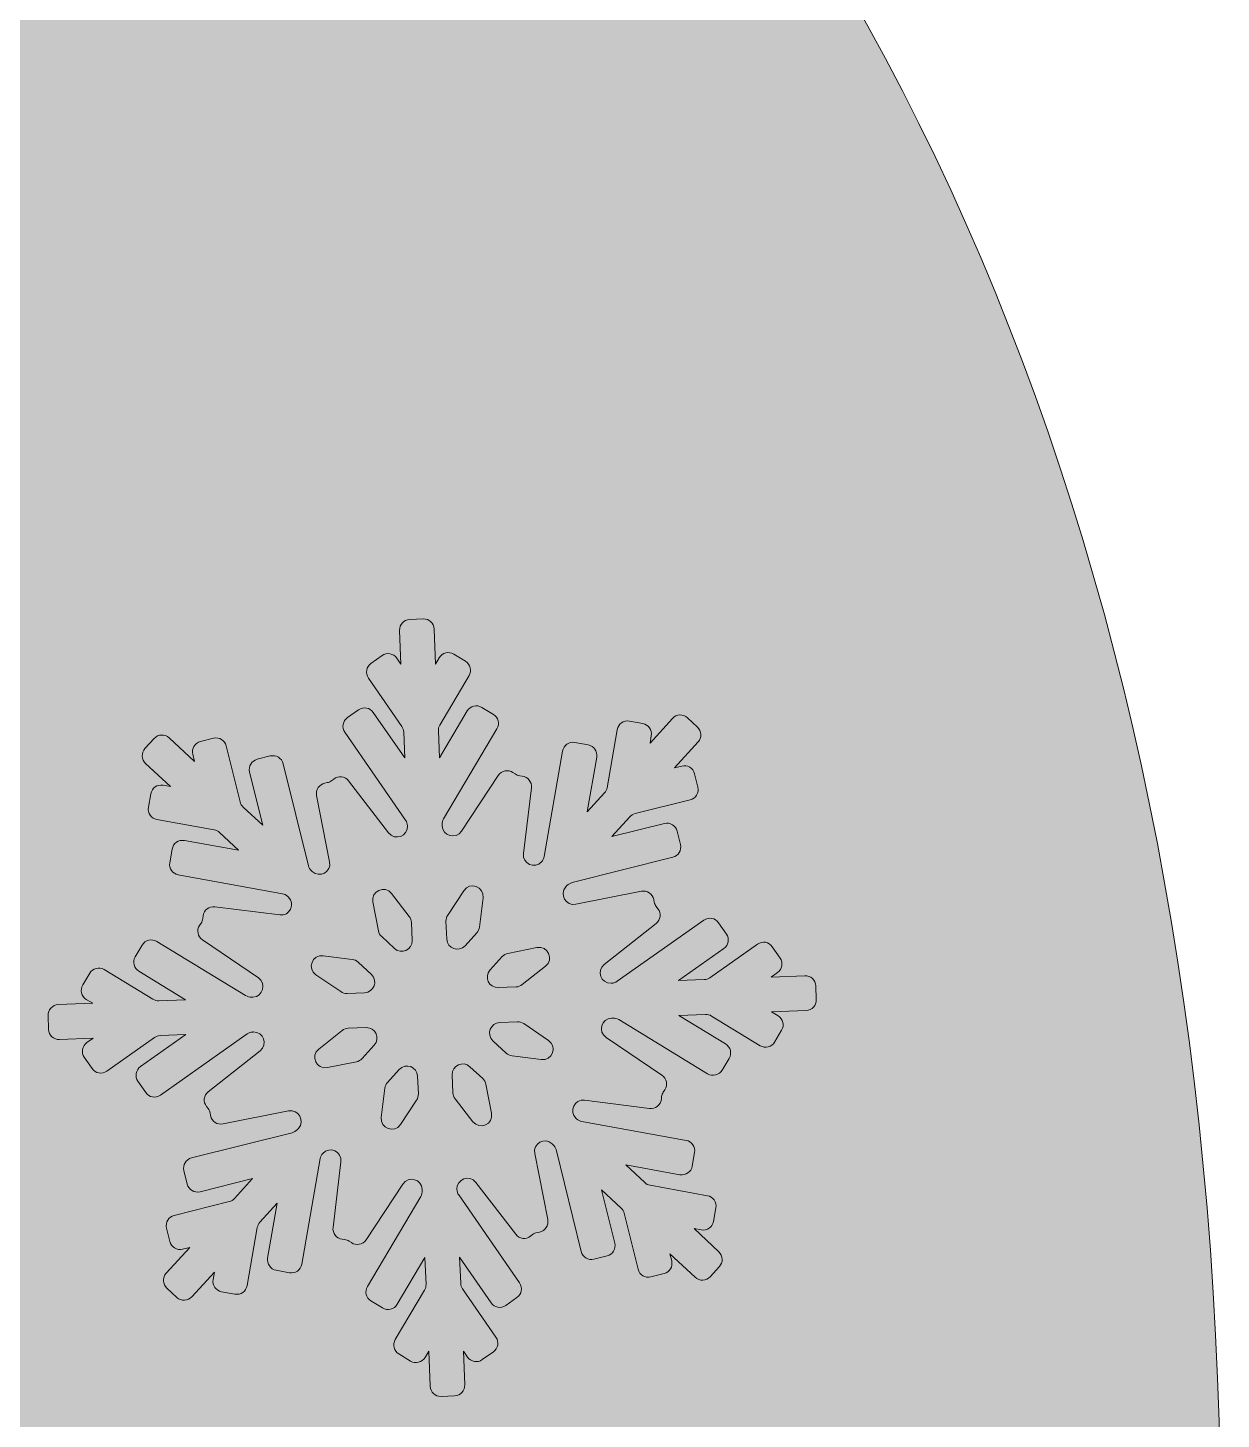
# Model space of a CAD drawing. Header units: millimetres. Extents: x 31 to 225, y -115 to -14.
# Drawn here: x 207.62 to 224.6, y -70.33 to -50.54 of the extents above; entities that cross this region are included whole.
import ezdxf

# ---------------------------------------------------------------- set-up
doc = ezdxf.new("R2010")
doc.units = ezdxf.units.MM
doc.header["$MEASUREMENT"] = 0
doc.layers.add('engraving', color=7, linetype='Continuous')
doc.layers.add('Layer 1', color=7, linetype='Continuous')

msp = doc.modelspace()

# ---------------------------------------------------------------- hatches: boundary and pattern name
at = {"layer": 'Layer 1'}
h = msp.add_hatch(color=2, dxfattribs=at)
h.dxf.hatch_style = 2
edge = h.paths.add_edge_path()
edge.add_spline(control_points=[(211.735, -40.876), (205.828, -35.752), (198.704, -32.392), (190.364, -30.797), (190.364, -30.797), (190.364, -29.654), (190.364, -29.654), (190.364, -27.087), (188.359, -24.969), (185.839, -24.777), (187.344, -23.662), (188.323, -21.878), (188.323, -19.861), (188.323, -16.481), (185.583, -13.74), (182.203, -13.74), (178.822, -13.74), (176.082, -16.481), (176.082, -19.861), (176.082, -21.878), (177.062, -23.662), (178.567, -24.777), (176.046, -24.969), (174.042, -27.087), (174.042, -29.654), (174.042, -29.654), (174.042, -29.716), (174.042, -29.716), (174.042, -29.716), (140.3, -29.716), (140.3, -29.716), (140.3, -29.716), (140.3, -114.865), (140.3, -114.865), (140.3, -114.865), (177.219, -114.865), (177.219, -114.865), (186.464, -114.865), (194.634, -113.223), (201.73, -109.939), (206.311, -107.871), (210.315, -105.094), (213.742, -101.606), (217.168, -98.119), (219.833, -93.933), (221.74, -89.047), (223.645, -84.161), (224.598, -78.555), (224.598, -72.23), (224.598, -58.768), (220.31, -48.317), (211.735, -40.876)], knot_values=[0, 0, 0, 0, 1, 1, 1, 2, 2, 2, 3, 3, 3, 4, 4, 4, 5, 5, 5, 6, 6, 6, 7, 7, 7, 8, 8, 8, 9, 9, 9, 10, 10, 10, 11, 11, 11, 12, 12, 12, 13, 13, 13, 14, 14, 14, 15, 15, 15, 16, 16, 16, 17, 17, 17, 17], degree=3, periodic=1)
edge = h.paths.add_edge_path()
edge.add_spline(control_points=[(178.395, -19.861), (178.395, -17.762), (180.103, -16.054), (182.203, -16.054), (184.302, -16.054), (186.01, -17.762), (186.01, -19.861), (186.01, -21.96), (184.302, -23.668), (182.203, -23.668), (180.103, -23.668), (178.395, -21.96), (178.395, -19.861)], knot_values=[0, 0, 0, 0, 1, 1, 1, 2, 2, 2, 3, 3, 3, 4, 4, 4, 4], degree=3, periodic=1)
edge = h.paths.add_edge_path()
edge.add_spline(control_points=[(191.572, -87.07), (188.734, -91.045), (184.557, -93.031), (179.043, -93.031), (179.043, -93.031), (168.46, -93.031), (168.46, -93.031), (168.46, -93.031), (168.46, -51.551), (168.46, -51.551), (168.46, -51.551), (177.705, -51.551), (177.705, -51.551), (183.625, -51.551), (188.126, -53.558), (191.208, -57.572), (194.289, -61.586), (195.83, -66.553), (195.83, -72.473), (195.83, -78.231), (194.41, -83.097), (191.572, -87.07)], knot_values=[0, 0, 0, 0, 1, 1, 1, 2, 2, 2, 3, 3, 3, 4, 4, 4, 5, 5, 5, 6, 6, 6, 7, 7, 7, 7], degree=3, periodic=1)

# ---------------------------------------------------------------- linework, layer by layer
at = {"layer": 'engraving', "lineweight": 0}
for points, knots in [([(218.832, -64.164), (218.828, -64.081), (218.759, -64.016), (218.676, -64.02), (218.676, -64.02), (218.198, -64.038), (218.198, -64.038), (218.198, -64.038), (218.287, -63.976), (218.287, -63.976), (218.354, -63.928), (218.371, -63.835), (218.324, -63.768), (218.324, -63.768), (218.213, -63.607), (218.213, -63.607), (218.165, -63.538), (218.071, -63.522), (218.003, -63.57), (218.003, -63.57), (217.326, -64.048), (217.326, -64.048), (217.302, -64.064), (217.274, -64.074), (217.245, -64.075), (217.245, -64.075), (216.88, -64.089), (216.88, -64.089), (216.88, -64.089), (217.524, -63.635), (217.524, -63.635), (217.591, -63.587), (217.608, -63.494), (217.561, -63.427), (217.561, -63.427), (217.45, -63.266), (217.45, -63.266), (217.402, -63.198), (217.308, -63.181), (217.24, -63.229), (217.24, -63.229), (216.008, -64.099), (216.008, -64.099), (215.984, -64.116), (215.956, -64.125), (215.927, -64.126), (215.927, -64.126), (215.92, -64.126), (215.92, -64.126), (215.775, -64.132), (215.707, -63.949), (215.822, -63.859), (215.822, -63.859), (216.56, -63.277), (216.56, -63.277), (216.625, -63.226), (216.637, -63.133), (216.586, -63.068), (216.586, -63.068), (216.563, -63.037), (216.563, -63.037), (216.549, -63.018), (216.539, -62.997), (216.534, -62.974), (216.534, -62.974), (216.527, -62.937), (216.527, -62.937), (216.511, -62.855), (216.432, -62.802), (216.351, -62.818), (216.351, -62.818), (215.418, -63.004), (215.418, -63.004), (215.276, -63.033), (215.18, -62.863), (215.278, -62.756), (215.278, -62.756), (215.293, -62.739), (215.293, -62.739), (215.313, -62.717), (215.339, -62.702), (215.367, -62.695), (215.367, -62.695), (216.798, -62.336), (216.798, -62.336), (216.878, -62.316), (216.927, -62.235), (216.907, -62.154), (216.907, -62.154), (216.86, -61.964), (216.86, -61.964), (216.84, -61.884), (216.758, -61.835), (216.678, -61.855), (216.678, -61.855), (215.929, -62.042), (215.929, -62.042), (215.929, -62.042), (216.187, -61.76), (216.187, -61.76), (216.207, -61.738), (216.233, -61.723), (216.261, -61.715), (216.261, -61.715), (217.045, -61.519), (217.045, -61.519), (217.125, -61.499), (217.174, -61.417), (217.154, -61.337), (217.154, -61.337), (217.107, -61.147), (217.107, -61.147), (217.087, -61.066), (217.005, -61.017), (216.925, -61.038), (216.925, -61.038), (216.823, -61.063), (216.823, -61.063), (216.823, -61.063), (217.159, -60.695), (217.159, -60.695), (217.214, -60.635), (217.21, -60.541), (217.15, -60.484), (217.15, -60.484), (217.008, -60.352), (217.008, -60.352), (216.947, -60.294), (216.851, -60.298), (216.795, -60.36), (216.795, -60.36), (216.474, -60.712), (216.474, -60.712), (216.474, -60.712), (216.492, -60.606), (216.492, -60.606), (216.506, -60.525), (216.452, -60.448), (216.371, -60.433), (216.371, -60.433), (216.181, -60.399), (216.181, -60.399), (216.099, -60.384), (216.021, -60.439), (216.007, -60.521), (216.007, -60.521), (215.863, -61.346), (215.863, -61.346), (215.858, -61.374), (215.845, -61.4), (215.826, -61.421), (215.826, -61.421), (215.58, -61.691), (215.58, -61.691), (215.58, -61.691), (215.716, -60.911), (215.716, -60.911), (215.73, -60.829), (215.676, -60.752), (215.595, -60.737), (215.595, -60.737), (215.405, -60.703), (215.405, -60.703), (215.323, -60.688), (215.245, -60.743), (215.231, -60.825), (215.231, -60.825), (214.969, -62.325), (214.969, -62.325), (214.964, -62.353), (214.952, -62.379), (214.932, -62.401), (214.932, -62.401), (214.932, -62.401), (214.932, -62.401), (214.834, -62.509), (214.655, -62.426), (214.673, -62.281), (214.673, -62.281), (214.786, -61.347), (214.786, -61.347), (214.796, -61.265), (214.738, -61.19), (214.656, -61.18), (214.656, -61.18), (214.62, -61.175), (214.62, -61.175), (214.597, -61.172), (214.575, -61.164), (214.555, -61.151), (214.555, -61.151), (214.525, -61.13), (214.525, -61.13), (214.456, -61.084), (214.362, -61.102), (214.316, -61.172), (214.316, -61.172), (213.792, -61.964), (213.792, -61.964), (213.712, -62.086), (213.523, -62.033), (213.517, -61.888), (213.517, -61.888), (213.517, -61.871), (213.517, -61.871), (213.516, -61.842), (213.523, -61.814), (213.538, -61.789), (213.538, -61.789), (214.297, -60.508), (214.297, -60.508), (214.339, -60.438), (214.316, -60.346), (214.246, -60.304), (214.246, -60.304), (214.081, -60.203), (214.081, -60.203), (214.009, -60.159), (213.916, -60.182), (213.873, -60.254), (213.873, -60.254), (213.478, -60.92), (213.478, -60.92), (213.478, -60.92), (213.463, -60.537), (213.463, -60.537), (213.462, -60.508), (213.469, -60.479), (213.484, -60.455), (213.484, -60.455), (213.9, -59.752), (213.9, -59.752), (213.942, -59.681), (213.92, -59.59), (213.849, -59.547), (213.849, -59.547), (213.684, -59.447), (213.684, -59.447), (213.612, -59.403), (213.519, -59.426), (213.477, -59.498), (213.477, -59.498), (213.424, -59.587), (213.424, -59.587), (213.424, -59.587), (213.404, -59.089), (213.404, -59.089), (213.401, -59.006), (213.331, -58.942), (213.248, -58.945), (213.248, -58.945), (213.056, -58.953), (213.056, -58.953), (212.973, -58.956), (212.909, -59.026), (212.912, -59.109), (212.912, -59.109), (212.931, -59.589), (212.931, -59.589), (212.931, -59.589), (212.873, -59.504), (212.873, -59.504), (212.825, -59.435), (212.731, -59.419), (212.663, -59.467), (212.663, -59.467), (212.505, -59.578), (212.505, -59.578), (212.438, -59.626), (212.421, -59.719), (212.468, -59.786), (212.468, -59.786), (212.944, -60.475), (212.944, -60.475), (212.96, -60.498), (212.969, -60.526), (212.97, -60.554), (212.97, -60.554), (212.985, -60.923), (212.985, -60.923), (212.985, -60.923), (212.538, -60.275), (212.538, -60.275), (212.491, -60.206), (212.396, -60.19), (212.328, -60.238), (212.328, -60.238), (212.17, -60.349), (212.17, -60.349), (212.103, -60.397), (212.086, -60.49), (212.133, -60.557), (212.133, -60.557), (212.998, -61.809), (212.998, -61.809), (213.014, -61.832), (213.023, -61.859), (213.024, -61.888), (213.024, -61.888), (213.025, -61.89), (213.025, -61.89), (213.03, -62.037), (212.845, -62.104), (212.756, -61.988), (212.756, -61.988), (212.187, -61.249), (212.187, -61.249), (212.136, -61.183), (212.041, -61.171), (211.975, -61.223), (211.975, -61.223), (211.947, -61.245), (211.947, -61.245), (211.929, -61.26), (211.907, -61.27), (211.884, -61.274), (211.884, -61.274), (211.849, -61.281), (211.849, -61.281), (211.768, -61.298), (211.715, -61.376), (211.731, -61.458), (211.731, -61.458), (211.916, -62.399), (211.916, -62.399), (211.945, -62.542), (211.773, -62.637), (211.667, -62.537), (211.667, -62.537), (211.658, -62.529), (211.658, -62.529), (211.636, -62.509), (211.621, -62.484), (211.614, -62.455), (211.614, -62.455), (211.255, -61.005), (211.255, -61.005), (211.236, -60.924), (211.154, -60.875), (211.073, -60.895), (211.073, -60.895), (210.887, -60.942), (210.887, -60.942), (210.806, -60.962), (210.758, -61.043), (210.777, -61.124), (210.777, -61.124), (210.965, -61.881), (210.965, -61.881), (210.965, -61.881), (210.687, -61.622), (210.687, -61.622), (210.666, -61.602), (210.651, -61.577), (210.644, -61.548), (210.644, -61.548), (210.447, -60.752), (210.447, -60.752), (210.427, -60.672), (210.346, -60.623), (210.265, -60.643), (210.265, -60.643), (210.078, -60.69), (210.078, -60.69), (209.998, -60.71), (209.95, -60.791), (209.969, -60.871), (209.969, -60.871), (209.995, -60.974), (209.995, -60.974), (209.995, -60.974), (209.635, -60.637), (209.635, -60.637), (209.573, -60.58), (209.478, -60.584), (209.421, -60.646), (209.421, -60.646), (209.29, -60.789), (209.29, -60.789), (209.235, -60.85), (209.239, -60.944), (209.299, -61), (209.299, -61), (209.651, -61.329), (209.651, -61.329), (209.651, -61.329), (209.548, -61.311), (209.548, -61.311), (209.466, -61.296), (209.388, -61.351), (209.374, -61.433), (209.374, -61.433), (209.34, -61.625), (209.34, -61.625), (209.326, -61.707), (209.38, -61.784), (209.461, -61.799), (209.461, -61.799), (210.276, -61.946), (210.276, -61.946), (210.304, -61.951), (210.331, -61.965), (210.352, -61.984), (210.352, -61.984), (210.621, -62.236), (210.621, -62.236), (210.621, -62.236), (209.851, -62.097), (209.851, -62.097), (209.769, -62.082), (209.691, -62.137), (209.676, -62.219), (209.676, -62.219), (209.643, -62.412), (209.643, -62.412), (209.629, -62.493), (209.683, -62.571), (209.764, -62.585), (209.764, -62.585), (211.246, -62.853), (211.246, -62.853), (211.274, -62.858), (211.301, -62.872), (211.322, -62.891), (211.322, -62.891), (211.329, -62.898), (211.329, -62.898), (211.435, -62.997), (211.352, -63.175), (211.207, -63.156), (211.207, -63.156), (210.284, -63.039), (210.284, -63.039), (210.202, -63.028), (210.126, -63.087), (210.116, -63.17), (210.116, -63.17), (210.112, -63.207), (210.112, -63.207), (210.109, -63.231), (210.101, -63.253), (210.088, -63.272), (210.088, -63.272), (210.067, -63.304), (210.067, -63.304), (210.021, -63.372), (210.04, -63.465), (210.108, -63.511), (210.108, -63.511), (210.903, -64.05), (210.903, -64.05), (211.023, -64.131), (210.969, -64.318), (210.825, -64.324), (210.825, -64.324), (210.806, -64.325), (210.806, -64.325), (210.777, -64.326), (210.747, -64.318), (210.722, -64.303), (210.722, -64.303), (209.458, -63.533), (209.458, -63.533), (209.386, -63.489), (209.293, -63.512), (209.25, -63.584), (209.25, -63.584), (209.151, -63.752), (209.151, -63.752), (209.109, -63.822), (209.132, -63.914), (209.202, -63.956), (209.202, -63.956), (209.867, -64.361), (209.867, -64.361), (209.867, -64.361), (209.488, -64.376), (209.488, -64.376), (209.459, -64.377), (209.429, -64.369), (209.404, -64.354), (209.404, -64.354), (208.711, -63.932), (208.711, -63.932), (208.64, -63.889), (208.547, -63.912), (208.504, -63.984), (208.504, -63.984), (208.405, -64.151), (208.405, -64.151), (208.363, -64.222), (208.386, -64.313), (208.456, -64.356), (208.456, -64.356), (208.549, -64.412), (208.549, -64.412), (208.549, -64.412), (208.056, -64.431), (208.056, -64.431), (207.973, -64.435), (207.908, -64.505), (207.912, -64.587), (207.912, -64.587), (207.919, -64.783), (207.919, -64.783), (207.923, -64.866), (207.992, -64.93), (208.075, -64.927), (208.075, -64.927), (208.553, -64.909), (208.553, -64.909), (208.553, -64.909), (208.464, -64.971), (208.464, -64.971), (208.397, -65.019), (208.381, -65.111), (208.427, -65.179), (208.427, -65.179), (208.538, -65.34), (208.538, -65.34), (208.586, -65.408), (208.68, -65.425), (208.748, -65.377), (208.748, -65.377), (209.425, -64.899), (209.425, -64.899), (209.449, -64.882), (209.477, -64.873), (209.506, -64.872), (209.506, -64.872), (209.871, -64.858), (209.871, -64.858), (209.871, -64.858), (209.227, -65.312), (209.227, -65.312), (209.16, -65.36), (209.143, -65.452), (209.19, -65.52), (209.19, -65.52), (209.301, -65.681), (209.301, -65.681), (209.349, -65.749), (209.443, -65.766), (209.511, -65.718), (209.511, -65.718), (210.743, -64.848), (210.743, -64.848), (210.767, -64.831), (210.795, -64.822), (210.824, -64.821), (210.824, -64.821), (210.831, -64.82), (210.831, -64.82), (210.976, -64.815), (211.044, -64.998), (210.929, -65.088), (210.929, -65.088), (210.191, -65.67), (210.191, -65.67), (210.126, -65.721), (210.114, -65.814), (210.165, -65.879), (210.165, -65.879), (210.188, -65.91), (210.188, -65.91), (210.202, -65.928), (210.212, -65.95), (210.217, -65.972), (210.217, -65.972), (210.224, -66.01), (210.224, -66.01), (210.24, -66.092), (210.319, -66.144), (210.401, -66.128), (210.401, -66.128), (211.333, -65.942), (211.333, -65.942), (211.475, -65.914), (211.571, -66.084), (211.473, -66.191), (211.473, -66.191), (211.458, -66.208), (211.458, -66.208), (211.438, -66.229), (211.412, -66.245), (211.384, -66.252), (211.384, -66.252), (209.953, -66.611), (209.953, -66.611), (209.873, -66.631), (209.824, -66.712), (209.844, -66.792), (209.844, -66.792), (209.891, -66.983), (209.891, -66.983), (209.911, -67.063), (209.993, -67.112), (210.073, -67.092), (210.073, -67.092), (210.822, -66.904), (210.822, -66.904), (210.822, -66.904), (210.564, -67.187), (210.564, -67.187), (210.544, -67.209), (210.518, -67.224), (210.49, -67.231), (210.49, -67.231), (209.706, -67.428), (209.706, -67.428), (209.626, -67.448), (209.577, -67.529), (209.597, -67.61), (209.597, -67.61), (209.644, -67.8), (209.644, -67.8), (209.664, -67.88), (209.746, -67.929), (209.826, -67.909), (209.826, -67.909), (209.928, -67.884), (209.928, -67.884), (209.928, -67.884), (209.592, -68.252), (209.592, -68.252), (209.537, -68.312), (209.541, -68.406), (209.601, -68.462), (209.601, -68.462), (209.743, -68.595), (209.743, -68.595), (209.804, -68.652), (209.9, -68.648), (209.956, -68.587), (209.956, -68.587), (210.277, -68.235), (210.277, -68.235), (210.277, -68.235), (210.259, -68.34), (210.259, -68.34), (210.245, -68.422), (210.299, -68.499), (210.38, -68.514), (210.38, -68.514), (210.57, -68.548), (210.57, -68.548), (210.652, -68.563), (210.73, -68.508), (210.744, -68.426), (210.744, -68.426), (210.888, -67.601), (210.888, -67.601), (210.893, -67.573), (210.906, -67.546), (210.925, -67.525), (210.925, -67.525), (211.171, -67.256), (211.171, -67.256), (211.171, -67.256), (211.035, -68.036), (211.035, -68.036), (211.021, -68.117), (211.075, -68.195), (211.156, -68.209), (211.156, -68.209), (211.346, -68.244), (211.346, -68.244), (211.428, -68.259), (211.506, -68.204), (211.52, -68.122), (211.52, -68.122), (211.782, -66.621), (211.782, -66.621), (211.787, -66.593), (211.799, -66.567), (211.819, -66.546), (211.819, -66.546), (211.819, -66.546), (211.819, -66.546), (211.917, -66.438), (212.096, -66.52), (212.078, -66.665), (212.078, -66.665), (211.965, -67.6), (211.965, -67.6), (211.955, -67.682), (212.013, -67.756), (212.095, -67.767), (212.095, -67.767), (212.131, -67.771), (212.131, -67.771), (212.154, -67.774), (212.176, -67.783), (212.196, -67.796), (212.196, -67.796), (212.226, -67.816), (212.226, -67.816), (212.295, -67.863), (212.389, -67.844), (212.435, -67.775), (212.435, -67.775), (212.959, -66.982), (212.959, -66.982), (213.039, -66.861), (213.228, -66.913), (213.234, -67.059), (213.234, -67.059), (213.234, -67.076), (213.234, -67.076), (213.235, -67.105), (213.228, -67.133), (213.213, -67.158), (213.213, -67.158), (212.454, -68.439), (212.454, -68.439), (212.412, -68.509), (212.435, -68.601), (212.505, -68.643), (212.505, -68.643), (212.67, -68.744), (212.67, -68.744), (212.742, -68.788), (212.835, -68.764), (212.878, -68.693), (212.878, -68.693), (213.273, -68.026), (213.273, -68.026), (213.273, -68.026), (213.288, -68.41), (213.288, -68.41), (213.289, -68.438), (213.282, -68.467), (213.267, -68.492), (213.267, -68.492), (212.851, -69.195), (212.851, -69.195), (212.809, -69.265), (212.832, -69.357), (212.902, -69.399), (212.902, -69.399), (213.067, -69.5), (213.067, -69.5), (213.139, -69.544), (213.232, -69.52), (213.274, -69.449), (213.274, -69.449), (213.327, -69.36), (213.327, -69.36), (213.327, -69.36), (213.347, -69.858), (213.347, -69.858), (213.35, -69.94), (213.42, -70.005), (213.502, -70.002), (213.502, -70.002), (213.695, -69.994), (213.695, -69.994), (213.778, -69.991), (213.842, -69.921), (213.839, -69.838), (213.839, -69.838), (213.82, -69.358), (213.82, -69.358), (213.82, -69.358), (213.878, -69.443), (213.878, -69.443), (213.926, -69.511), (214.02, -69.528), (214.088, -69.48), (214.088, -69.48), (214.246, -69.368), (214.246, -69.368), (214.313, -69.321), (214.33, -69.228), (214.283, -69.161), (214.283, -69.161), (213.807, -68.472), (213.807, -68.472), (213.791, -68.449), (213.782, -68.421), (213.781, -68.393), (213.781, -68.393), (213.766, -68.024), (213.766, -68.024), (213.766, -68.024), (214.213, -68.672), (214.213, -68.672), (214.261, -68.74), (214.355, -68.757), (214.423, -68.709), (214.423, -68.709), (214.581, -68.597), (214.581, -68.597), (214.648, -68.55), (214.665, -68.457), (214.618, -68.389), (214.618, -68.389), (213.753, -67.138), (213.753, -67.138), (213.737, -67.115), (213.728, -67.087), (213.727, -67.059), (213.727, -67.059), (213.727, -67.057), (213.727, -67.057), (213.721, -66.91), (213.906, -66.843), (213.995, -66.959), (213.995, -66.959), (214.564, -67.697), (214.564, -67.697), (214.615, -67.764), (214.71, -67.775), (214.776, -67.724), (214.776, -67.724), (214.804, -67.702), (214.804, -67.702), (214.822, -67.687), (214.844, -67.677), (214.867, -67.672), (214.867, -67.672), (214.902, -67.665), (214.902, -67.665), (214.983, -67.649), (215.036, -67.57), (215.02, -67.489), (215.02, -67.489), (214.835, -66.548), (214.835, -66.548), (214.806, -66.405), (214.978, -66.31), (215.084, -66.409), (215.084, -66.409), (215.093, -66.418), (215.093, -66.418), (215.115, -66.437), (215.13, -66.463), (215.137, -66.491), (215.137, -66.491), (215.495, -67.942), (215.495, -67.942), (215.515, -68.023), (215.597, -68.072), (215.677, -68.052), (215.677, -68.052), (215.864, -68.005), (215.864, -68.005), (215.944, -67.985), (215.993, -67.903), (215.973, -67.823), (215.973, -67.823), (215.786, -67.065), (215.786, -67.065), (215.786, -67.065), (216.063, -67.325), (216.063, -67.325), (216.085, -67.345), (216.1, -67.37), (216.107, -67.398), (216.107, -67.398), (216.304, -68.194), (216.304, -68.194), (216.324, -68.275), (216.405, -68.324), (216.486, -68.304), (216.486, -68.304), (216.673, -68.257), (216.673, -68.257), (216.753, -68.237), (216.802, -68.156), (216.782, -68.075), (216.782, -68.075), (216.756, -67.973), (216.756, -67.973), (216.756, -67.973), (217.116, -68.309), (217.116, -68.309), (217.177, -68.366), (217.273, -68.363), (217.33, -68.301), (217.33, -68.301), (217.461, -68.157), (217.461, -68.157), (217.516, -68.097), (217.512, -68.003), (217.452, -67.947), (217.452, -67.947), (217.1, -67.617), (217.1, -67.617), (217.1, -67.617), (217.203, -67.636), (217.203, -67.636), (217.285, -67.651), (217.363, -67.596), (217.377, -67.514), (217.377, -67.514), (217.411, -67.321), (217.411, -67.321), (217.425, -67.24), (217.371, -67.162), (217.29, -67.148), (217.29, -67.148), (216.475, -67), (216.475, -67), (216.447, -66.995), (216.42, -66.982), (216.399, -66.962), (216.399, -66.962), (216.13, -66.71), (216.13, -66.71), (216.13, -66.71), (216.9, -66.85), (216.9, -66.85), (216.982, -66.864), (217.06, -66.81), (217.075, -66.728), (217.075, -66.728), (217.108, -66.535), (217.108, -66.535), (217.122, -66.454), (217.068, -66.376), (216.987, -66.361), (216.987, -66.361), (215.505, -66.093), (215.505, -66.093), (215.477, -66.088), (215.45, -66.075), (215.429, -66.055), (215.429, -66.055), (215.422, -66.049), (215.422, -66.049), (215.316, -65.949), (215.399, -65.772), (215.544, -65.79), (215.544, -65.79), (216.467, -65.908), (216.467, -65.908), (216.549, -65.918), (216.625, -65.86), (216.635, -65.777), (216.635, -65.777), (216.639, -65.739), (216.639, -65.739), (216.642, -65.716), (216.65, -65.694), (216.663, -65.675), (216.663, -65.675), (216.684, -65.643), (216.684, -65.643), (216.73, -65.574), (216.711, -65.482), (216.643, -65.436), (216.643, -65.436), (215.848, -64.897), (215.848, -64.897), (215.728, -64.815), (215.782, -64.628), (215.926, -64.623), (215.926, -64.623), (215.945, -64.622), (215.945, -64.622), (215.974, -64.621), (216.003, -64.628), (216.029, -64.644), (216.029, -64.644), (217.293, -65.414), (217.293, -65.414), (217.365, -65.458), (217.458, -65.434), (217.5, -65.363), (217.5, -65.363), (217.6, -65.195), (217.6, -65.195), (217.642, -65.124), (217.619, -65.033), (217.549, -64.99), (217.549, -64.99), (216.884, -64.586), (216.884, -64.586), (216.884, -64.586), (217.263, -64.571), (217.263, -64.571), (217.292, -64.57), (217.322, -64.577), (217.347, -64.593), (217.347, -64.593), (218.04, -65.015), (218.04, -65.015), (218.111, -65.058), (218.204, -65.035), (218.247, -64.963), (218.247, -64.963), (218.346, -64.795), (218.346, -64.795), (218.388, -64.725), (218.365, -64.634), (218.295, -64.591), (218.295, -64.591), (218.202, -64.534), (218.202, -64.534), (218.202, -64.534), (218.695, -64.515), (218.695, -64.515), (218.778, -64.512), (218.843, -64.442), (218.839, -64.359), (218.839, -64.359), (218.832, -64.164), (218.832, -64.164)], [0, 0, 0, 0, 1, 1, 1, 2, 2, 2, 3, 3, 3, 4, 4, 4, 5, 5, 5, 6, 6, 6, 7, 7, 7, 8, 8, 8, 9, 9, 9, 10, 10, 10, 11, 11, 11, 12, 12, 12, 13, 13, 13, 14, 14, 14, 15, 15, 15, 16, 16, 16, 17, 17, 17, 18, 18, 18, 19, 19, 19, 20, 20, 20, 21, 21, 21, 22, 22, 22, 23, 23, 23, 24, 24, 24, 25, 25, 25, 26, 26, 26, 27, 27, 27, 28, 28, 28, 29, 29, 29, 30, 30, 30, 31, 31, 31, 32, 32, 32, 33, 33, 33, 34, 34, 34, 35, 35, 35, 36, 36, 36, 37, 37, 37, 38, 38, 38, 39, 39, 39, 40, 40, 40, 41, 41, 41, 42, 42, 42, 43, 43, 43, 44, 44, 44, 45, 45, 45, 46, 46, 46, 47, 47, 47, 48, 48, 48, 49, 49, 49, 50, 50, 50, 51, 51, 51, 52, 52, 52, 53, 53, 53, 54, 54, 54, 55, 55, 55, 56, 56, 56, 57, 57, 57, 58, 58, 58, 59, 59, 59, 60, 60, 60, 61, 61, 61, 62, 62, 62, 63, 63, 63, 64, 64, 64, 65, 65, 65, 66, 66, 66, 67, 67, 67, 68, 68, 68, 69, 69, 69, 70, 70, 70, 71, 71, 71, 72, 72, 72, 73, 73, 73, 74, 74, 74, 75, 75, 75, 76, 76, 76, 77, 77, 77, 78, 78, 78, 79, 79, 79, 80, 80, 80, 81, 81, 81, 82, 82, 82, 83, 83, 83, 84, 84, 84, 85, 85, 85, 86, 86, 86, 87, 87, 87, 88, 88, 88, 89, 89, 89, 90, 90, 90, 91, 91, 91, 92, 92, 92, 93, 93, 93, 94, 94, 94, 95, 95, 95, 96, 96, 96, 97, 97, 97, 98, 98, 98, 99, 99, 99, 100, 100, 100, 101, 101, 101, 102, 102, 102, 103, 103, 103, 104, 104, 104, 105, 105, 105, 106, 106, 106, 107, 107, 107, 108, 108, 108, 109, 109, 109, 110, 110, 110, 111, 111, 111, 112, 112, 112, 113, 113, 113, 114, 114, 114, 115, 115, 115, 116, 116, 116, 117, 117, 117, 118, 118, 118, 119, 119, 119, 120, 120, 120, 121, 121, 121, 122, 122, 122, 123, 123, 123, 124, 124, 124, 125, 125, 125, 126, 126, 126, 127, 127, 127, 128, 128, 128, 129, 129, 129, 130, 130, 130, 131, 131, 131, 132, 132, 132, 133, 133, 133, 134, 134, 134, 135, 135, 135, 136, 136, 136, 137, 137, 137, 138, 138, 138, 139, 139, 139, 140, 140, 140, 141, 141, 141, 142, 142, 142, 143, 143, 143, 144, 144, 144, 145, 145, 145, 146, 146, 146, 147, 147, 147, 148, 148, 148, 149, 149, 149, 150, 150, 150, 151, 151, 151, 152, 152, 152, 153, 153, 153, 154, 154, 154, 155, 155, 155, 156, 156, 156, 157, 157, 157, 158, 158, 158, 159, 159, 159, 160, 160, 160, 161, 161, 161, 162, 162, 162, 163, 163, 163, 164, 164, 164, 165, 165, 165, 166, 166, 166, 167, 167, 167, 168, 168, 168, 169, 169, 169, 170, 170, 170, 171, 171, 171, 172, 172, 172, 173, 173, 173, 174, 174, 174, 175, 175, 175, 176, 176, 176, 177, 177, 177, 178, 178, 178, 179, 179, 179, 180, 180, 180, 181, 181, 181, 182, 182, 182, 183, 183, 183, 184, 184, 184, 185, 185, 185, 186, 186, 186, 187, 187, 187, 188, 188, 188, 189, 189, 189, 190, 190, 190, 191, 191, 191, 192, 192, 192, 193, 193, 193, 194, 194, 194, 195, 195, 195, 196, 196, 196, 197, 197, 197, 198, 198, 198, 199, 199, 199, 200, 200, 200, 201, 201, 201, 202, 202, 202, 203, 203, 203, 204, 204, 204, 205, 205, 205, 206, 206, 206, 207, 207, 207, 208, 208, 208, 209, 209, 209, 210, 210, 210, 211, 211, 211, 212, 212, 212, 213, 213, 213, 214, 214, 214, 215, 215, 215, 216, 216, 216, 217, 217, 217, 218, 218, 218, 219, 219, 219, 220, 220, 220, 221, 221, 221, 222, 222, 222, 223, 223, 223, 224, 224, 224, 225, 225, 225, 226, 226, 226, 227, 227, 227, 228, 228, 228, 229, 229, 229, 230, 230, 230, 231, 231, 231, 232, 232, 232, 233, 233, 233, 234, 234, 234, 235, 235, 235, 236, 236, 236, 237, 237, 237, 238, 238, 238, 239, 239, 239, 240, 240, 240, 241, 241, 241, 242, 242, 242, 243, 243, 243, 244, 244, 244, 245, 245, 245, 246, 246, 246, 247, 247, 247, 248, 248, 248, 249, 249, 249, 250, 250, 250, 251, 251, 251, 252, 252, 252, 253, 253, 253, 254, 254, 254, 255, 255, 255, 256, 256, 256, 257, 257, 257, 258, 258, 258, 259, 259, 259, 260, 260, 260, 261, 261, 261, 262, 262, 262, 263, 263, 263, 264, 264, 264, 265, 265, 265, 266, 266, 266, 267, 267, 267, 268, 268, 268, 269, 269, 269, 270, 270, 270, 271, 271, 271, 272, 272, 272, 273, 273, 273, 274, 274, 274, 275, 275, 275, 276, 276, 276, 277, 277, 277, 278, 278, 278, 279, 279, 279, 280, 280, 280, 281, 281, 281, 282, 282, 282, 283, 283, 283, 284, 284, 284, 285, 285, 285, 286, 286, 286, 287, 287, 287, 288, 288, 288, 289, 289, 289, 290, 290, 290, 291, 291, 291, 292, 292, 292, 293, 293, 293, 294, 294, 294, 295, 295, 295, 296, 296, 296, 297, 297, 297, 298, 298, 298, 299, 299, 299, 300, 300, 300, 301, 301, 301, 302, 302, 302, 303, 303, 303, 304, 304, 304, 305, 305, 305, 306, 306, 306, 307, 307, 307, 308, 308, 308, 309, 309, 309, 310, 310, 310, 311, 311, 311, 312, 312, 312, 313, 313, 313, 314, 314, 314, 315, 315, 315, 316, 316, 316, 317, 317, 317, 318, 318, 318, 319, 319, 319, 320, 320, 320, 321, 321, 321, 322, 322, 322, 323, 323, 323, 324, 324, 324, 325, 325, 325, 326, 326, 326, 327, 327, 327, 328, 328, 328, 329, 329, 329, 330, 330, 330, 331, 331, 331, 332, 332, 332, 333, 333, 333, 334, 334, 334, 335, 335, 335, 336, 336, 336, 336]), ([(213.583, -63.499), (213.583, -63.499), (213.572, -63.245), (213.572, -63.245), (213.571, -63.214), (213.58, -63.183), (213.597, -63.157), (213.597, -63.157), (213.826, -62.811), (213.826, -62.811), (213.913, -62.678), (214.119, -62.754), (214.1, -62.911), (214.1, -62.911), (214.049, -63.327), (214.049, -63.327), (214.045, -63.358), (214.032, -63.387), (214.011, -63.41), (214.011, -63.41), (213.843, -63.594), (213.843, -63.594), (213.753, -63.693), (213.588, -63.633), (213.583, -63.499)], [0, 0, 0, 0, 1, 1, 1, 2, 2, 2, 3, 3, 3, 4, 4, 4, 5, 5, 5, 6, 6, 6, 7, 7, 7, 8, 8, 8, 8]), ([(212.797, -62.851), (212.797, -62.851), (213.049, -63.178), (213.049, -63.178), (213.068, -63.202), (213.079, -63.232), (213.08, -63.263), (213.08, -63.263), (213.09, -63.517), (213.09, -63.517), (213.096, -63.651), (212.936, -63.724), (212.838, -63.633), (212.838, -63.633), (212.657, -63.463), (212.657, -63.463), (212.634, -63.442), (212.618, -63.414), (212.612, -63.383), (212.612, -63.383), (212.531, -62.971), (212.531, -62.971), (212.501, -62.816), (212.701, -62.725), (212.797, -62.851)], [0, 0, 0, 0, 1, 1, 1, 2, 2, 2, 3, 3, 3, 4, 4, 4, 5, 5, 5, 6, 6, 6, 7, 7, 7, 8, 8, 8, 8]), ([(214.199, -63.938), (214.199, -63.938), (214.372, -63.748), (214.372, -63.748), (214.394, -63.725), (214.422, -63.709), (214.453, -63.702), (214.453, -63.702), (214.866, -63.62), (214.866, -63.62), (215.02, -63.589), (215.112, -63.788), (214.988, -63.885), (214.988, -63.885), (214.656, -64.147), (214.656, -64.147), (214.631, -64.166), (214.6, -64.178), (214.569, -64.179), (214.569, -64.179), (214.316, -64.189), (214.316, -64.189), (214.183, -64.194), (214.109, -64.036), (214.199, -63.938)], [0, 0, 0, 0, 1, 1, 1, 2, 2, 2, 3, 3, 3, 4, 4, 4, 5, 5, 5, 6, 6, 6, 7, 7, 7, 8, 8, 8, 8]), ([(212.074, -64.246), (212.074, -64.246), (211.722, -64.008), (211.722, -64.008), (211.592, -63.919), (211.669, -63.715), (211.825, -63.735), (211.825, -63.735), (212.239, -63.787), (212.239, -63.787), (212.27, -63.791), (212.299, -63.805), (212.322, -63.826), (212.322, -63.826), (212.511, -64.003), (212.511, -64.003), (212.608, -64.094), (212.547, -64.257), (212.414, -64.262), (212.414, -64.262), (212.164, -64.272), (212.164, -64.272), (212.132, -64.273), (212.101, -64.264), (212.074, -64.246)], [0, 0, 0, 0, 1, 1, 1, 2, 2, 2, 3, 3, 3, 4, 4, 4, 5, 5, 5, 6, 6, 6, 7, 7, 7, 8, 8, 8, 8]), ([(214.677, -64.7), (214.677, -64.7), (215.029, -64.939), (215.029, -64.939), (215.159, -65.027), (215.082, -65.232), (214.926, -65.212), (214.926, -65.212), (214.513, -65.159), (214.513, -65.159), (214.481, -65.155), (214.452, -65.142), (214.429, -65.12), (214.429, -65.12), (214.24, -64.944), (214.24, -64.944), (214.143, -64.853), (214.204, -64.689), (214.337, -64.684), (214.337, -64.684), (214.587, -64.675), (214.587, -64.675), (214.619, -64.673), (214.65, -64.682), (214.677, -64.7)], [0, 0, 0, 0, 1, 1, 1, 2, 2, 2, 3, 3, 3, 4, 4, 4, 5, 5, 5, 6, 6, 6, 7, 7, 7, 8, 8, 8, 8]), ([(212.552, -65.009), (212.552, -65.009), (212.379, -65.198), (212.379, -65.198), (212.357, -65.222), (212.329, -65.238), (212.297, -65.244), (212.297, -65.244), (211.885, -65.327), (211.885, -65.327), (211.731, -65.357), (211.639, -65.159), (211.763, -65.062), (211.763, -65.062), (212.095, -64.8), (212.095, -64.8), (212.12, -64.78), (212.151, -64.769), (212.182, -64.768), (212.182, -64.768), (212.435, -64.758), (212.435, -64.758), (212.568, -64.753), (212.642, -64.911), (212.552, -65.009)], [0, 0, 0, 0, 1, 1, 1, 2, 2, 2, 3, 3, 3, 4, 4, 4, 5, 5, 5, 6, 6, 6, 7, 7, 7, 8, 8, 8, 8]), ([(213.168, -65.448), (213.168, -65.448), (213.179, -65.701), (213.179, -65.701), (213.18, -65.733), (213.171, -65.764), (213.154, -65.79), (213.154, -65.79), (212.925, -66.136), (212.925, -66.136), (212.838, -66.268), (212.632, -66.193), (212.651, -66.035), (212.651, -66.035), (212.702, -65.619), (212.702, -65.619), (212.706, -65.588), (212.719, -65.559), (212.74, -65.536), (212.74, -65.536), (212.908, -65.353), (212.908, -65.353), (212.998, -65.254), (213.163, -65.314), (213.168, -65.448)], [0, 0, 0, 0, 1, 1, 1, 2, 2, 2, 3, 3, 3, 4, 4, 4, 5, 5, 5, 6, 6, 6, 7, 7, 7, 8, 8, 8, 8]), ([(213.954, -66.096), (213.954, -66.096), (213.702, -65.769), (213.702, -65.769), (213.683, -65.744), (213.672, -65.715), (213.671, -65.684), (213.671, -65.684), (213.661, -65.43), (213.661, -65.43), (213.655, -65.296), (213.815, -65.223), (213.913, -65.314), (213.913, -65.314), (214.094, -65.483), (214.094, -65.483), (214.117, -65.505), (214.132, -65.533), (214.139, -65.564), (214.139, -65.564), (214.22, -65.975), (214.22, -65.975), (214.25, -66.131), (214.05, -66.221), (213.954, -66.096)], [0, 0, 0, 0, 1, 1, 1, 2, 2, 2, 3, 3, 3, 4, 4, 4, 5, 5, 5, 6, 6, 6, 7, 7, 7, 8, 8, 8, 8])]:
    msp.add_open_spline(points, degree=3, knots=knots, dxfattribs=at)
at = {"layer": 'Layer 1', "lineweight": 0}
msp.add_open_spline([(211.735, -40.876), (205.828, -35.752), (198.704, -32.392), (190.364, -30.797), (190.364, -30.797), (190.364, -29.654), (190.364, -29.654), (190.364, -27.087), (188.359, -24.969), (185.839, -24.777), (187.344, -23.662), (188.323, -21.878), (188.323, -19.861), (188.323, -16.481), (185.583, -13.74), (182.203, -13.74), (178.822, -13.74), (176.082, -16.481), (176.082, -19.861), (176.082, -21.878), (177.062, -23.662), (178.567, -24.777), (176.046, -24.969), (174.042, -27.087), (174.042, -29.654), (174.042, -29.654), (174.042, -29.716), (174.042, -29.716), (174.042, -29.716), (140.3, -29.716), (140.3, -29.716), (140.3, -29.716), (140.3, -114.865), (140.3, -114.865), (140.3, -114.865), (177.219, -114.865), (177.219, -114.865), (186.464, -114.865), (194.634, -113.223), (201.73, -109.939), (206.311, -107.871), (210.315, -105.094), (213.742, -101.606), (217.168, -98.119), (219.833, -93.933), (221.74, -89.047), (223.645, -84.161), (224.598, -78.555), (224.598, -72.23), (224.598, -58.768), (220.31, -48.317), (211.735, -40.876)], degree=3, knots=[0, 0, 0, 0, 1, 1, 1, 2, 2, 2, 3, 3, 3, 4, 4, 4, 5, 5, 5, 6, 6, 6, 7, 7, 7, 8, 8, 8, 9, 9, 9, 10, 10, 10, 11, 11, 11, 12, 12, 12, 13, 13, 13, 14, 14, 14, 15, 15, 15, 16, 16, 16, 17, 17, 17, 17], dxfattribs=at)

doc.saveas('drawing.dxf')
